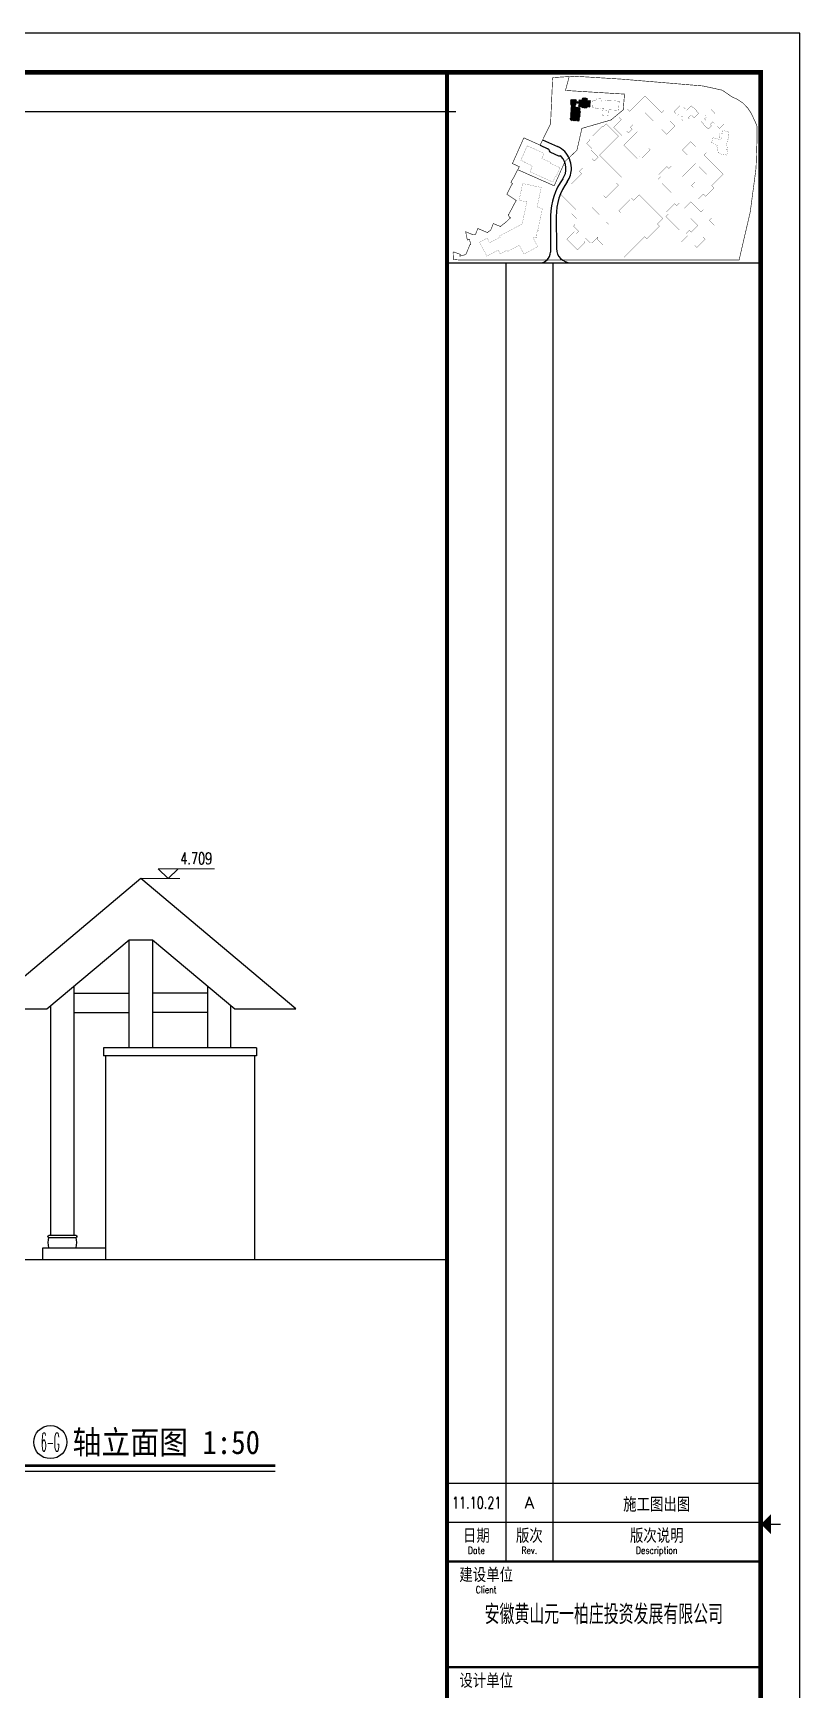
# Model space of a CAD drawing. Extents: x -395226 to -176901, y -140672 to 68263.
# Drawn here: x -225072 to -215295, y -53717 to -32579 of the extents above; entities that cross this region are included whole.
import ezdxf
from ezdxf.enums import TextEntityAlignment as Align

# ---------------------------------------------------------------- set-up
doc = ezdxf.new("R2010")
doc.units = 0
doc.header["$LTSCALE"] = 1000
doc.header["$MEASUREMENT"] = 0
doc.linetypes.add('DASH', pattern=[0.35, 0.25, -0.1])
doc.layers.get('0').update_dxf_attribs({"linetype": 'CONTINUOUS'})
for name, color, linetype in [('00000', 7, 'CONTINUOUS'), ('A-AXIS-TEXT', 7, 'CONTINUOUS'), ('A-COLUMN-hatch', 252, 'CONTINUOUS'), ('A-FACADE', 5, 'CONTINUOUS'), ('A-LINE', 8, 'CONTINUOUS'), ('A-NOTE', 150, 'CONTINUOUS'), ('A-ROOF', 7, 'CONTINUOUS'), ('A-SITE', 7, 'CONTINUOUS'), ('A-TEXT-CN', 31, 'CONTINUOUS'), ('AXIS', 3, 'CONTINUOUS'), ('AXIS_TEXT', 7, 'CONTINUOUS'), ('MAP-B4_5-AD05-01$0$A-WALL', 2, 'CONTINUOUS'), ('图框', 7, 'CONTINUOUS')]:
    doc.layers.add(name, color=color, linetype=linetype)
doc.layers.add('A-LEVEL', color=135, linetype='CONTINUOUS', lineweight=0)
doc.styles.add('_TCH_AXIS', font='COMPLEX', dxfattribs={"bigfont": 'GBCBIG'})
doc.styles.add('COMPLEX', font='COMPLEX')
doc.styles.add('PRC-B', font='SIMHEI.TTF', dxfattribs={"width": 0.9})
doc.styles.add('TJHZTXT', font='tjromans.shx', dxfattribs={"width": 0.8, "bigfont": 'tjhztxt.shx'})
doc.styles.add('TKZ1_tjhts.shx', font='tjromant.shx', dxfattribs={"bigfont": 'tjhts.shx'})
doc.styles.add('TKZ2_tjkts.shx', font='tjromant.shx', dxfattribs={"bigfont": 'tjkts.shx'})
doc.styles.add('zjz', font='tjromans.shx', dxfattribs={"width": 0.7, "height": 500, "bigfont": 'tjhztxt.shx'})

# ---------------------------------------------------------------- blocks, each defined once
blk = doc.blocks.new('MAP-B4_5-AD05-01$0$A$C522539DE')
at = {"layer": 'MAP-B4_5-AD05-01$0$A-WALL', "color": 0}
for p, q in [((-278, -15), (-278, -10)), ((-268, 0), (82, 0)), ((82, -25), (-268, -25)), ((92, -15), (92, -10))]:
    blk.add_line(p, q, dxfattribs=at)
for centre, radius, start, end in [((-268, -10), 10, 90, 180), ((-268, -15), 10, 180, 270), ((-50, -91), 223, 162.7687, 197.2313), ((-135, -91), 223, 342.7687, 17.2313), ((82, -10), 10, 0, 90), ((82, -15), 10, 270, 0)]:
    blk.add_arc(centre, radius, start, end, dxfattribs=at)
blk = doc.blocks.new('A$C27EA7CCC')
at = {"layer": 'A-LEVEL', "linetype": 'ByBlock'}
blk.add_lwpolyline([(1018, 509), (509, 0), (0, 509), (2880, 509)], dxfattribs=at)
at = {"layer": 'A-LEVEL', "style": 'zjz', "width": 0.7}
for tag, p in [('-6.000（建筑）', (3635, 1346)), ('-6.300（结构）', (3635, 645))]:
    blk.add_attdef(tag, text='', height=600, dxfattribs=at).set_placement(p, align=Align.RIGHT)
blk = doc.blocks.new('_AXISO')
blk.add_circle((0, 0), 0.5)
at = {"layer": 'A-AXIS-TEXT', "style": 'COMPLEX', "width": 1.041667}
blk.add_attdef('A', text='', height=0.56, dxfattribs=at).set_placement((-0.25, -0.28), (0.25, -0.28), align=Align.FIT)
blk = doc.blocks.new('TJAD_TK_A0')
at = {"layer": '00000', "color": 2}
for p, q in [((2096.39, 372.04), (2100.2, 370.33)), ((2095.74, 370.72), (2097.75, 369.81)), ((2097.94, 369.61), (2098.09, 369.23)), ((2098.38, 368.93), (2100.42, 368.01)), ((2098.38, 352.67), (2098.38, 343.42)), ((2099.88, 352.53), (2099.91, 344.35))]:
    blk.add_line(p, q, dxfattribs=at)
at = {"layer": '00000'}
blk.add_lwpolyline([(2072, 340.66), (2152, 340.66), (2152, 389.3), (2072, 389.3)], close=True, dxfattribs=at)
at = {"layer": '00000', "linetype": 'DASH', "ltscale": 0.5, "const_width": 0.148, "flags": 128}
for points in [[(2098.95, 387.95), (2098.95, 387.95), (2098.42, 376.16), (2095.74, 370.72), (2091.6, 372.58), (2088.7, 366.02), (2090.44, 365.22), (2088.9, 362.22), (2088.86, 362.24), (2088.3, 361.18), (2088.72, 360.95), (2088.57, 360.64), (2088.52, 360.66), (2088.28, 360.19), (2087.74, 359.13), (2087.34, 358.28), (2087.29, 358.17), (2087.67, 357.92), (2088.01, 357.7), (2089.67, 356.57), (2088.87, 355.2), (2088.89, 355.2), (2088.18, 353.84), (2087.9, 353.27), (2087.73, 352.98), (2087.63, 352.95), (2087.9, 352.35), (2088.21, 352.18), (2087.96, 351.95), (2087.28, 351.28), (2085.6, 349.94), (2085.56, 349.99), (2084.77, 350.31), (2084.35, 350.49), (2083.83, 350.7), (2083.66, 350.3), (2083.15, 349.02), (2082.31, 348.41), (2081.25, 348.85), (2081.13, 348.92), (2080.36, 349.24), (2079.89, 349.45), (2079.64, 348.88), (2079.28, 347.95), (2078.61, 347.89), (2077.92, 348.13), (2076.76, 348.62), (2076.96, 347.62), (2077.18, 346.53), (2077.77, 346.62), (2077.92, 345.88), (2078.07, 345.41), (2077.87, 345.36), (2077.07, 343.4), (2076.98, 343.19), (2076.89, 342.99), (2076.78, 342.84), (2076.57, 342.74), (2075.43, 342.41), (2075.25, 342.4), (2075.3, 342.58), (2075.43, 342.81), (2074.96, 343), (2073.67, 343.48), (2073.56, 343.21), (2073.63, 341.56), (2074.4, 341.47), (2075.16, 341.41), (2075.93, 341.4), (2090.81, 341.4), (2146.51, 341.4), (2149.35, 353.68), (2150.82, 364.77), (2150.89, 366.69), (2150.95, 368.6), (2151.02, 370.52), (2151.09, 372.44), (2151.05, 375.6), (2150.72, 376.44), (2149.55, 378.92), (2148.77, 380.1), (2147.5, 381.45), (2146.12, 382.37), (2144.65, 383.06), (2142.2, 384.74), (2137.28, 385.82), (2116.63, 387.55), (2104.47, 388.31), (2104.47, 388.31)], [(2090.05, 364.45), (2099.34, 360.34), (2102.1, 366.56), (2105.13, 369.38), (2105.13, 369.38), (2105.13, 369.38), (2106.41, 374.99), (2106.41, 374.99), (2106.41, 374.99), (2106.41, 374.99), (2113.83, 377.14), (2113.83, 377.14), (2116.96, 379.74), (2117.28, 383.74), (2117.28, 383.74), (2102.22, 384.67), (2102.22, 384.67), (2103.17, 388.22), (2104.46, 388.31)]]:
    blk.add_lwpolyline(points, dxfattribs=at)
at = {"layer": '00000', "linetype": 'DASH', "ltscale": 30, "const_width": 0.148, "flags": 128}
blk.add_lwpolyline([(2103.17, 388.22), (2098.95, 387.95)], dxfattribs=at)
at = {"layer": '00000', "const_width": 0.0369}
for points in [[(2103.41, 377.12), (2103.75, 377.1), (2103.74, 376.97), (2105.76, 376.84), (2105.83, 377.87), (2105.94, 377.87), (2106.03, 379.3), (2105.92, 379.31), (2105.98, 380.34), (2104.74, 380.42), (2104.77, 381), (2104.92, 380.99), (2104.95, 381.4), (2105.6, 381.36), (2105.55, 380.54), (2106.36, 380.49), (2106.34, 380.23), (2107.67, 380.15), (2107.68, 380.41), (2108.49, 380.36), (2108.6, 382.09), (2107.79, 382.14), (2107.83, 382.73), (2106.5, 382.81), (2106.47, 382.22), (2105.66, 382.27), (2105.63, 381.86), (2104.98, 381.9), (2105, 382.31), (2103.53, 382.4), (2103.45, 381.08), (2103.68, 381.06)], [(2109.09, 380.32), (2109.9, 380.27), (2109.88, 380.01), (2111.21, 379.93), (2111.23, 380.19), (2111.92, 380.14), (2111.89, 379.68), (2111.75, 379.69), (2111.67, 378.37), (2111.79, 378.36), (2113.14, 378.28), (2113.22, 379.6), (2112.53, 379.64), (2112.54, 379.79), (2115.64, 379.6), (2115.66, 379.91), (2115.79, 379.9), (2115.92, 381.93), (2114.89, 381.99), (2114.89, 382.11), (2113.46, 382.2), (2113.45, 382.08), (2112.42, 382.15), (2112.37, 381.36), (2112.11, 381.38), (2112.14, 381.87), (2111.33, 381.92), (2111.37, 382.51), (2110.05, 382.59), (2110.01, 382), (2109.2, 382.05)], [(2114.52, 375.27), (2116.63, 373.16), (2117.82, 374.35), (2118.31, 373.86), (2119.23, 374.78), (2118.74, 375.26), (2122.5, 379.03), (2124.62, 376.9), (2121.2, 373.47), (2120.54, 374.12), (2117.13, 370.71), (2120.54, 367.29), (2121.2, 367.94), (2121.72, 367.42), (2123.83, 369.53), (2123.31, 370.06), (2123.96, 370.71), (2123.31, 371.36), (2126.74, 374.79), (2128.04, 373.48), (2130.15, 375.6), (2128.85, 376.9), (2129.43, 377.48), (2127.32, 379.59), (2126.74, 379.01), (2122.5, 383.25), (2118.59, 379.34), (2118.01, 379.92), (2115.9, 377.81), (2116.48, 377.23)], [(2129.9, 379.28), (2130.86, 378.33), (2131.12, 378.59), (2131.78, 377.93), (2131.93, 378.08), (2132.14, 377.87), (2132.59, 378.32), (2132.71, 378.2), (2131.85, 377.33), (2132.79, 376.4), (2133.03, 376.63), (2133.81, 377.41), (2133.53, 377.69), (2134.18, 378.35), (2134.38, 378.15), (2134.47, 378.24), (2135.04, 377.67), (2136.2, 378.83), (2135.63, 379.4), (2135.72, 379.49), (2134.95, 380.26), (2134.86, 380.17), (2134.29, 380.74), (2133.12, 379.58), (2132.33, 380.38), (2132.07, 380.12), (2131.4, 380.78)], [(2102.56, 346.74), (2105.29, 344.02), (2107.18, 345.91), (2106.66, 346.43), (2107.26, 347.04), (2108.57, 345.72), (2108.87, 346.02), (2109.07, 345.83), (2110.48, 347.24), (2110.48, 346.55), (2111.77, 345.27), (2112.84, 346.34), (2117.11, 342.07), (2122.41, 347.37), (2122.98, 346.8), (2126.22, 350.05), (2125.65, 350.61), (2127.04, 352), (2121.02, 358.03), (2119.63, 356.64), (2119.06, 357.21), (2115.82, 353.96), (2116.27, 353.51), (2113.26, 350.5), (2108.97, 354.87), (2111.94, 357.84), (2112.51, 357.27), (2115.75, 360.52), (2115.18, 361.08), (2116.57, 362.47), (2110.97, 368.08), (2110.9, 368.14), (2112.97, 370.21), (2115.75, 373), (2112.6, 376.15), (2111.79, 375.34), (2111.61, 375.52), (2108.24, 372.16), (2108.42, 371.98), (2107.62, 371.17), (2109, 369.79), (2108.71, 369.5), (2110.55, 367.66), (2109.58, 366.69), (2109.01, 367.26), (2105.76, 364.01), (2106.33, 363.44), (2101.03, 358.14), (2104.89, 354.28), (2103.82, 353.22), (2105.1, 351.94), (2105.79, 351.94), (2104.38, 350.52), (2104.57, 350.33), (2104.27, 350.03), (2105.58, 348.72), (2104.98, 348.11), (2104.45, 348.63)], [(2139.76, 372.61), (2139.52, 371.31), (2140.22, 371.18), (2140.16, 370.85), (2140.92, 370.71), (2140.84, 370.27), (2141.12, 370.22), (2140.94, 369.27), (2141.23, 369.22), (2141.16, 368.84), (2141.34, 368.81), (2141.3, 368.56), (2143.38, 368.17), (2143.63, 369.49), (2143.36, 369.54), (2143.53, 370.47), (2143.26, 370.52), (2143.58, 372.28), (2143.71, 372.25), (2143.91, 373.32), (2143.78, 373.35), (2143.93, 374.14), (2142.32, 374.44), (2142.17, 373.65), (2141.59, 373.75), (2141.39, 372.68), (2141.97, 372.58), (2141.87, 372.03), (2141.04, 372.19), (2141.07, 372.37)], [(2090.84, 366.87), (2091.71, 366.48), (2091.67, 366.38), (2093.69, 365.47), (2093.59, 365.26), (2093.73, 365.2), (2093.15, 363.92), (2099, 361.31), (2099.67, 362.81), (2099.83, 362.73), (2100.83, 364.97), (2098.37, 366.07), (2098.47, 366.29), (2096.2, 367.3), (2096.78, 368.62), (2092.47, 370.54)], [(2125.84, 362), (2129.25, 358.58), (2132.67, 362), (2132.02, 362.65), (2135.45, 366.08), (2138.22, 363.3), (2135.77, 360.84), (2135.28, 361.33), (2134.36, 360.42), (2134.85, 359.93), (2133.99, 359.06), (2136.1, 356.95), (2137.4, 358.25), (2137.98, 357.67), (2140.1, 359.79), (2139.52, 360.37), (2142.45, 363.3), (2137.56, 368.19), (2138.14, 368.77), (2136.03, 370.88), (2135.45, 370.3), (2134.14, 371.61), (2132.03, 369.49), (2133.33, 368.19), (2129.91, 364.76), (2129.25, 365.41), (2128.6, 364.76), (2128.08, 365.28), (2125.97, 363.17), (2126.49, 362.65)], [(2127.83, 352.5), (2131.25, 349.09), (2134.18, 352.02), (2135.98, 350.22), (2134.27, 348.51), (2133.8, 348.97), (2132.94, 348.11), (2133.41, 347.65), (2131.74, 345.99), (2133.85, 343.87), (2135.15, 345.18), (2135.74, 344.6), (2137.85, 346.71), (2137.27, 347.29), (2140.21, 350.22), (2138.9, 351.53), (2139.48, 352.11), (2137.37, 354.22), (2136.79, 353.64), (2134.18, 356.25), (2132.55, 354.62), (2131.25, 355.92), (2130.6, 355.27), (2130.07, 355.79), (2127.96, 353.68), (2128.48, 353.16)]]:
    blk.add_lwpolyline(points, close=True, dxfattribs=at)
blk.add_lwpolyline([(2138.13, 377.77), (2137.93, 377.57), (2138.24, 377.27), (2138.04, 377.07), (2137.54, 377.57), (2136.78, 376.81), (2137.53, 376.07), (2137.44, 375.97), (2138.38, 375.04), (2138.47, 375.13), (2138.71, 374.89), (2139.46, 375.65), (2139.23, 375.88), (2139.32, 375.97), (2139.21, 376.09), (2139.81, 376.69), (2140.18, 376.31), (2139.76, 375.9), (2140.53, 375.13), (2140.95, 375.54), (2141.52, 374.97), (2142.68, 376.13), (2142.11, 376.7), (2142.23, 376.82), (2141.46, 377.59), (2141.34, 377.47), (2140.08, 378.74), (2140.27, 378.93), (2139.32, 379.89), (2137.82, 378.39), (2138, 378.21), (2137.85, 378.06), (2138.13, 377.77)], dxfattribs=at)
at = {"layer": '00000', "color": 2}
blk.add_lwpolyline([(2100.63, 367.97), (2100.91, 367.96)], dxfattribs=at)
at = {"layer": '00000'}
blk.add_lwpolyline([(2093.96, 347.05, 0.0369, 0.0369, 0), (2094.37, 347.26, 0.0369, 0.0369, 0), (2094.91, 347.15, 0.0369, 0.0369, 0), (2094.82, 347.78, 0.0369, 0.0369, 0), (2094.71, 347.8, 0.0369, 0.0369, 0), (2094.83, 348.4, 0.0369, 0.0369, 0), (2094.95, 348.38, 0.0369, 0.0369, 0), (2095.28, 348.92, 0.0369, 0.0369, 0), (2095.15, 348.95, 0.0369, 0.0369, 0), (2096.34, 354.55, 0.0369, 0.0369, 0), (2094.96, 354.85, 0.0369, 0.0369, 0), (2096.04, 359.92, 0.0369, 0.0369, 0), (2091.3, 360.92, 0.0369, 0.0369, 0), (2090.39, 356.65, 0.0369, 0.0369, 0), (2092.37, 356.23, 0.0369, 0.0369, 0), (2091.18, 350.6, 0.0369, 0.0369, 0), (2085.39, 347.52, 0.0369, 0.0369, 0), (2085.55, 347.23, 0.0369, 0.0369, 0), (2082.9, 345.82, 0.0369, 0.0369, 0), (2082.27, 346.99, 0.0369, 0.0369, 0), (2080.29, 345.94, 0.0369, 0.0369, 0), (2082.17, 342.39, 0.0369, 0.0369, 0), (2085.07, 343.94, 0.0369, 0.0369, 0), (2085.58, 342.97, 0.0369, 0.0369, 0), (2087.32, 343.89, 0.0369, 0.0369, 0), (2087.48, 343.6, 0.0369, 0.0369, 0), (2090.43, 345.17, 0.0377, 0.0377, 0), (2091.63, 342.92, 0.0377, 0.0377, 0), (2095.15, 344.8, 0.0377, 0.0377, 0), (2093.96, 347.05, 0.0377, 0.0377, 0)], format="xyseb", dxfattribs=at)
at = {"layer": '00000', "color": 2}
for centre, radius, start, end in [((2097.6, 369.47), 0.37, 20.9944, 65.9049), ((2098.6, 369.43), 0.553, 200.9712, 245.9712), ((2097.85, 364.98), 5.84, 22.2752, 66.3255), ((2100.65, 368.52), 0.553, 245.9712, 269.3647), ((2100.88, 367.59), 0.374, 38.9972, 93.3988), ((2097.68, 364.73), 4.67, 325.5028, 42.0446), ((2097.59, 364.82), 6.14, 326.0273, 0.9878), ((2097.59, 364.82), 6.14, 326.0273, 0.9878), ((2097.59, 364.82), 6.14, 0.9878, 22.6607), ((2114.59, 352.5), 16.2, 143.5445, 179.383), ((2114.61, 352.75), 14.73, 144.0664, 180.842), ((2095.62, 343.42), 2.77, 270, 359.9996), ((2103.55, 344.35), 3.64, 180, 270)]:
    blk.add_arc(centre, radius, start, end, dxfattribs=at)
at = {"layer": '图框'}
for p, q in [((2162, 399.3), (973, 399.3)), ((2162, -441.7), (2162, 399.3)), ((2087, 340.66), (2087, 9.3)), ((2099, 340.66), (2099, 9.3)), ((2072, 29.3), (2152, 29.3)), ((2072, 19.3), (2152, 19.3)), ((2072, 9.3), (2152, 9.3))]:
    blk.add_line(p, q, dxfattribs=at)
at = {"layer": '图框', "const_width": 1.2}
blk.add_lwpolyline([(2152, -431.7), (2152, 389.3), (998, 389.3), (998, -431.7)], close=True, dxfattribs=at)
at = {"layer": '图框'}
for points, const_width in [([(2072, 389.3), (2072, -431.7)], 1), ([(2154.61, 18.8), (2157.11, 18.8)], 0.3), ([(2072, 9.3), (2152, 9.3)], 0.6), ([(2072, -17.7), (2152, -17.7)], 0.6)]:
    blk.add_lwpolyline(points, dxfattribs=dict(at, const_width=const_width))
blk.add_solid([(2154.61, 16.3), (2154.61, 21.3), (2152.11, 18.8)], dxfattribs=at)
at = {"layer": '图框', "style": 'TKZ2_tjkts.shx'}
for s, p in [('日期', (2079.5, 15.84)), ('版次', (2093, 15.84)), ('版次说明', (2125.5, 15.84)), ('建设单位', (2082, 5.84)), ('设计单位', (2082, -21.16))]:
    blk.add_text(s, height=3.6, dxfattribs=at).set_placement(p, align=Align.MIDDLE_CENTER)
at = {"layer": '图框', "width": 0.8}
for s, height, style, p in [('Date', 1.8, 'TKZ2_tjkts.shx', (2079.5, 12.14)), ('Rev.', 1.8, 'TKZ2_tjkts.shx', (2093, 12.14)), ('Description', 1.8, 'TKZ2_tjkts.shx', (2125.5, 12.14)), ('Client', 1.8, 'TKZ2_tjkts.shx', (2082, 2.14)), ('安徽黄山元一柏庄投资发展有限公司', 5, 'TKZ1_tjhts.shx', (2112, -4.2))]:
    blk.add_text(s, height=height, dxfattribs=dict(at, style=style)).set_placement(p, align=Align.MIDDLE_CENTER)

msp = doc.modelspace()

# ---------------------------------------------------------------- hatches: boundary and pattern name
at = {"layer": 'A-COLUMN-hatch'}
h = msp.add_hatch(dxfattribs=at)
h.set_pattern_fill('ANSI31', color=256, scale=75, angle=90, style=0)
h.set_pattern_definition([(135, (-215294.666, -53604.149), (-6.629126, -6.629126), [])])
h.paths.add_polyline_path([(-218069.5, -33403.6), (-218071.3, -33433), (-218111.8, -33430.5), (-218113.1, -33451.2), (-218145.7, -33449.2), (-218144.5, -33428.4), (-218218.1, -33423.9), (-218222.2, -33490.1), (-218210.7, -33490.8), (-218223.9, -33688.1), (-218207.4, -33689.1), (-218207.8, -33695.5), (-218106.5, -33701.8), (-218103.3, -33650.3), (-218097.4, -33650.7), (-218092.9, -33578.9), (-218098.9, -33578.5), (-218095.6, -33527), (-218157.8, -33523.1), (-218155.9, -33494.2), (-218148.6, -33494.7), (-218147.3, -33474), (-218114.6, -33476), (-218117.2, -33517), (-218076.7, -33519.5), (-218077.5, -33532.4), (-218011.2, -33536.5), (-218010.4, -33523.6), (-217970, -33526.2), (-217964.6, -33439.7), (-218005, -33437.1), (-218003.2, -33407.7)])

# ---------------------------------------------------------------- linework, layer by layer
at = {"layer": 'A-FACADE'}
for p, q in [((-223849.7, -45526.3), (-223849.7, -44145.5)), ((-223549.7, -44145.5), (-223549.7, -45526.3)), ((-224549.7, -47919.3), (-224549.7, -44732.9)), ((-222849.7, -44732.9), (-222849.7, -45526.3)), ((-224849.7, -44984.6), (-224849.7, -47919.3)), ((-222549.7, -45526.3), (-222549.7, -44984.6)), ((-222224.7, -45526.3), (-224174.7, -45526.3)), ((-224174.7, -45526.3), (-224174.7, -45626.3)), ((-222224.7, -45626.3), (-224174.7, -45626.3)), ((-224149.7, -45626.3), (-224149.7, -48226.3)), ((-222249.7, -45626.3), (-222249.7, -48226.3)), ((-222224.7, -45526.3), (-222224.7, -45626.3))]:
    msp.add_line(p, q, dxfattribs=at)
for points in [[(-224549.7, -44826.3), (-223849.7, -44826.3)], [(-222849.7, -44826.3), (-223549.7, -44826.3)], [(-224549.7, -45076.3), (-223849.7, -45076.3)], [(-222849.7, -45076.3), (-223549.7, -45076.3)], [(-224949.7, -48226.3), (-224949.7, -48076.3), (-224149.7, -48076.3)]]:
    msp.add_lwpolyline(points, dxfattribs=at)
at = {"layer": 'A-LEVEL', "linetype": 'ByBlock'}
msp.add_line((-223699.7, -43367), (-223199.7, -43367), dxfattribs=at)
at = {"layer": 'A-LINE'}
msp.add_line((-273380.5, -33579.1), (-219680.5, -33579.1), dxfattribs=at)
at = {"layer": 'A-NOTE', "const_width": 35}
msp.add_lwpolyline([(-225863.1, -50856.3), (-221983.9, -50856.3)], dxfattribs=at)
at = {"layer": 'A-NOTE'}
msp.add_lwpolyline([(-225863.1, -50926.3), (-221983.9, -50926.3)], dxfattribs=at)
at = {"layer": 'A-ROOF'}
msp.add_lwpolyline([(-224899.4, -45026.3), (-223849.7, -44145.5), (-223549.7, -44145.5), (-222500, -45026.3), (-221722.1, -45026.3), (-223699.7, -43367), (-225677.2, -45026.3)], close=True, dxfattribs=at)
at = {"layer": 'A-SITE', "ltscale": 0.05}
msp.add_lwpolyline([(-273494.7, -48226.3), (-219794.7, -48226.3)], dxfattribs=at)

# ---------------------------------------------------------------- block references
at = {"layer": 'A-FACADE', "xscale": -1}
msp.add_blockref('MAP-B4_5-AD05-01$0$A$C522539DE', (-224792.2, -47919.3), dxfattribs=at)
at = {"layer": 'A-LEVEL', "linetype": 'ByBlock'}
ref = msp.add_blockref('A$C27EA7CCC', (-223477.9, -43367), dxfattribs=dict(at, xscale=0.25, yscale=0.25, zscale=0.25))
ref.add_attrib('-6.000（建筑）', '4.709', dxfattribs={"height": 150, "style": 'TJHZTXT', "width": 0.7}).set_placement((-222789.7, -43183.3), align=Align.RIGHT)
at = {"layer": 'AXIS'}
ref = msp.add_blockref('_AXISO', (-224852.9, -50556), dxfattribs=dict(at, xscale=422.4000000001397, yscale=422.3999999999942, zscale=422.4))
ref.add_attrib('A', '6-G', dxfattribs={"layer": 'AXIS_TEXT', "height": 238.95, "style": '_TCH_AXIS', "width": 0.328125}).set_placement((-224972.3, -50675.4), (-224733.4, -50675.4), align=Align.FIT)
at = {"layer": '图框', "xscale": 50, "yscale": 50, "zscale": 50}
msp.add_blockref('TJAD_TK_A0', (-323394.7, -52544), dxfattribs=at)

# ---------------------------------------------------------------- texts
at = {"layer": 'A-TEXT-CN', "style": 'PRC-B', "width": 0.9}
msp.add_text('轴立面图 1:50', height=300, dxfattribs=at).set_placement((-224570.5, -50708.2, 0))
at = {"layer": '图框', "style": 'TKZ1_tjhts.shx', "width": 0.7}
msp.add_text('11.10.21', height=150, dxfattribs=at).set_placement((-219415.8, -51329.1), align=Align.MIDDLE_CENTER)
at = {"layer": '图框', "style": 'TKZ1_tjhts.shx'}
for s, height, p in [('A', 150, (-218744.7, -51329.1)), ('施工图出图', 180, (-217119.7, -51352.8))]:
    msp.add_text(s, height=height, dxfattribs=at).set_placement(p, align=Align.MIDDLE_CENTER)

doc.saveas('drawing.dxf')
